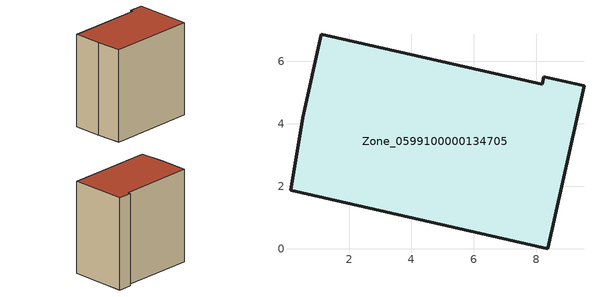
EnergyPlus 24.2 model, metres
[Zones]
Zone_0599100000134705
 floor ground (C_G): 0.51,4.2 1.11,6.87 8.19,5.27 8.24,5.51 9.53,5.22 8.36,0 0.12,1.87 z0
 wall outside (C_F): 8.36,0 9.53,5.22 8.24,5.51 8.19,5.27 1.11,6.87 0.51,4.2 0.12,1.87 8.36,0 z0:8.97
 roof outside (C_R): 0.51,4.2 0.12,1.87 8.36,0 9.53,5.22 8.24,5.51 8.19,5.27 1.11,6.87 z8.97
[BUILDING]
Pand.0599100000134705: North Axis=0; Terrain=City; Loads Convergence Tolerance Value=0.04; Temperature Convergence Tolerance Value=0.4; Solar Distribution=FullExterior; Maximum Number of Warmup Days=25; Minimum Number of Warmup Days=1
[Site:Location]
Rotterdam.The.Hague.AP_ZH_NLD Design_Conditions: Latitude=51.96; Longitude=4.45; Time Zone=1; Elevation=-4.5
[SITE:GROUNDTEMPERATURE:BUILDINGSURFACE]
18, 18, 18, 18, 18, 18, 18, 18, 18, 18, 18, 18
[MATERIAL] Thermal Absorptance=0.9; Solar Absorptance=0.7; Visible Absorptance=0.7
Name | Roughness | Thickness | Conductivity | Density | Specific Heat
G.TI.1975-1991 | MediumSmooth | 0.15 | 0.288461 | 540 | 1210
F.TI.1975-1991 | Rough | 0.3 | 0.230769 | 1920 | 840
R.TI.1975-1991 | MediumRough | 0.2 | 0.153846 | 1500 | 1000
[CONSTRUCTION]
C_G: G.TI.1975-1991
C_F: F.TI.1975-1991
C_R: R.TI.1975-1991
[ZONE]
Zone_0599100000134705: Type=1; Multiplier=1; Ceiling Height=Autocalculate; Volume=Autocalculate; Floor Area=autocalculate; Part of Total Floor Area=Yes
[ZONEINFILTRATION:DESIGNFLOWRATE]
Infil_Zone_0599100000134705: Zone or ZoneList or Space or SpaceList=Zone_0599100000134705; Schedule=AlwaysOn; Design Flow Rate Calculation Method=Flow/Area; Flow Rate per Floor Area=0.003; Constant Term Coefficient=1; Temperature Term Coefficient=0; Velocity Term Coefficient=0; Velocity Squared Term Coefficient=0
[HVACTEMPLATE:ZONE:IDEALLOADSAIRSYSTEM]
Zone_0599100000134705: Maximum Heating Supply Air Temperature=50; Minimum Cooling Supply Air Temperature=13; Maximum Heating Supply Air Humidity Ratio=0.0156; Minimum Cooling Supply Air Humidity Ratio=0.0077; Heating Limit=NoLimit; Cooling Limit=NoLimit; Dehumidification Control Type=ConstantSensibleHeatRatio; Cooling Sensible Heat Ratio=0.7; Dehumidification Setpoint=60; Humidification Control Type=None; Humidification Setpoint=30; Outdoor Air Method=None; Outdoor Air Flow Rate per Person=0.00944; Outdoor Air Flow Rate per Zone Floor Area=0; Outdoor Air Flow Rate per Zone=0; Demand Controlled Ventilation Type=None; Outdoor Air Economizer Type=NoEconomizer; Heat Recovery Type=None; Sensible Heat Recovery Effectiveness=0.7; Latent Heat Recovery Effectiveness=0.65
[ZONECONTROL:THERMOSTAT]
ThermostatControl_Zone_0599100000134705: Zone or ZoneList=Zone_0599100000134705; Control Type Schedule=DualSetpointControlType; Control 1=Thermostat_Zone_0599100000134705; Temperature Difference Between Cutout And Setpoint=0
[THERMOSTATSETPOINT:DUALSETPOINT]
Thermostat_Zone_0599100000134705: Heating Setpoint Temperature Schedule=HeatingSetpoint_Zone_0599100000134705; Cooling Setpoint Temperature Schedule=CoolingSetpoint_Zone_0599100000134705
[SCHEDULE:COMPACT]
HeatingSetpoint_Zone_0599100000134705: Through: 12/31, For: AllDays, Until: 24:00, 21
CoolingSetpoint_Zone_0599100000134705: Through: 12/31, For: AllDays, Until: 24:00, 24
DualSetpointControlType: Through: 12/31, For: AllDays, Until: 24:00, 4
AlwaysOn: Through: 12/31, For: AllDays, Until: 24:00, 1
